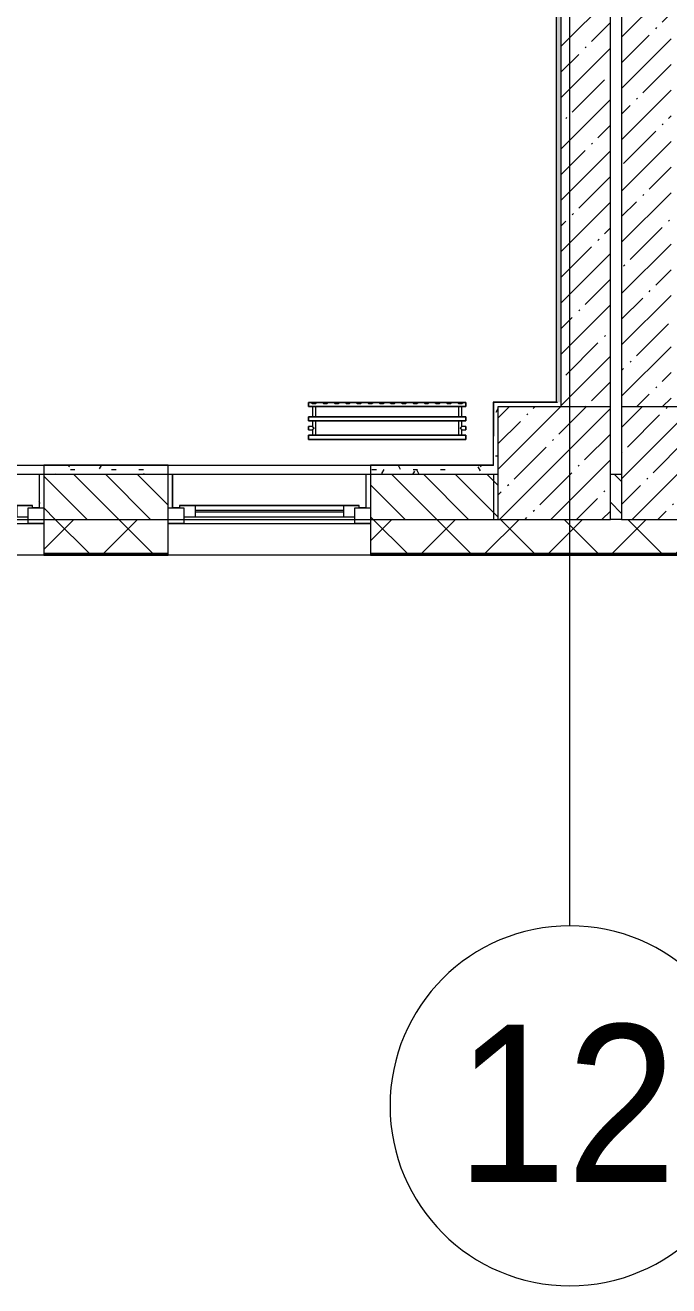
# Model space of a CAD drawing. Header units: millimetres. Extents: x -1113 to 415037, y -3642 to 354837.
# Drawn here: x 325115 to 327977, y -3506 to 2097 of the extents above; entities that cross this region are included whole.
import ezdxf

# ---------------------------------------------------------------- set-up
doc = ezdxf.new("R2010")
doc.units = ezdxf.units.MM
for name, color, linetype, lineweight in [('A-FLOR', 7, 'Continuous', 9), ('A-GLAZ', 7, 'Continuous', 9), ('A-GLAZ-1', 7, 'Continuous', 5), ('A-WALL', 7, 'Continuous', 5), ('I-WALL', 7, 'Continuous', 5), ('S-COLS', 7, 'Continuous', 9), ('S-COLS-1', 7, 'Continuous', 5), ('Оси', 7, 'Continuous', 9), ('Оси-1', 7, 'Continuous', 20)]:
    doc.layers.add(name, color=color, linetype=linetype, lineweight=lineweight)
for name, color, linetype, lineweight, true_color in [('A-WALL-1', 9, 'Continuous', 5, 0x808080), ('A-WALL-FNSH-1', 9, 'Continuous', 5, 0x808080), ('M-EQPM-1', 7, 'Continuous', 9, 0xb2b2b2)]:
    doc.layers.add(name, color=color, linetype=linetype, lineweight=lineweight, true_color=true_color)
doc.styles.add('Arial', font='arial.ttf', dxfattribs={"width": 0.9, "height": 700})
pattern_1 = [(45, (289227.4, 1e-08), (-114.04925, 114.04925), []), (45, (289341.45, 1e-08), (-114.04925, 114.04925), [201.612, -40.322, 6.706, -33.617])]
pattern_2 = [(0, (289227.4, 1e-08), (243.84, 60.96), [20.117, -162.763, 20.117, -162.763, -975.36]), (0, (289227.4, 1e-08), (243.84, 60.96), [-365.76, 20.117, -345.643, 20.117, -162.763, -426.72]), (0, (289227.4, 1e-08), (243.84, 60.96), [-914.4, 20.117, -101.803, 20.117, -284.683]), (120, (289318.84, 30.48), (-174.71291, 180.69163), [20.117, -162.763, 20.117, -162.763, -975.36]), (120, (289318.84, 30.48), (-174.71291, 180.69163), [-365.76, 20.117, -345.643, 20.117, -162.763, -426.72]), (120, (289318.84, 30.48), (-174.71291, 180.69163), [-914.4, 20.117, -101.803, 20.117, -284.683]), (240, (289349.32, 152.4), (-69.12709, -241.65163), [20.117, -162.763, 20.117, -162.763, -975.36]), (240, (289349.32, 152.4), (-69.12709, -241.65163), [-365.76, 20.117, -345.643, 20.117, -162.763, -426.72]), (240, (289349.32, 152.4), (-69.12709, -241.65163), [-914.4, 20.117, -101.803, 20.117, -284.683])]

# ---------------------------------------------------------------- blocks, each defined once
blk = doc.blocks.new('BSC_Колонна _Прямоугольная - 500х500-V518-Объем проектирования 3 этажа')
at = {"layer": 'S-COLS-1'}
h = blk.add_hatch(dxfattribs=at)
h.set_pattern_fill('FP_11', color=256, style=0, pattern_type=2)
h.set_pattern_definition([(45, (-38790, -150), (-114.04925, 114.04925), []), (45, (-38675.95, -150), (-114.04925, 114.04925), [201.613, -40.323, 6.706, -33.617])])
h.paths.add_polyline_path([(202.4, -250), (250, -250), (250, 250), (-250, 250), (-250, -250), (0.3, -250)])
for p, q in [((250, 250), (-250, 250)), ((-250, 250), (-250, -250)), ((250, -250), (250, 250)), ((-250, -250), (250, -250))]:
    blk.add_line(p, q, dxfattribs=at)
blk = doc.blocks.new('120_Окно_СКБ_2Ст - 120_Окно_СКБ_2Ст 2100х2400 _мал створка справа_-22446225-Объем проектирования 3 этажа')
at = {"layer": 'A-GLAZ'}
for p, q in [((-1050, -127), (-1050, -57)), ((-1050, -57), (-980, -57)), ((-980, -57), (-980, -127)), ((150, -87), (-980, -87)), ((-980, -87), (-980, -127)), ((-930, -137), (-930, -87)), ((100, -137), (100, -87)), ((150, -127), (150, -57)), ((150, -57), (220, -57)), ((150, -127), (150, -87)), ((220, -57), (220, -127)), ((980, -87), (220, -87)), ((220, -87), (220, -127)), ((270, -137), (270, -87)), ((930, -137), (930, -87)), ((980, -127), (980, -57)), ((980, -57), (1050, -57)), ((980, -127), (980, -87)), ((1050, -57), (1050, -127)), ((-980, -127), (-1050, -127)), ((-980, -127), (-1000, -127)), ((-1000, -127), (-1000, -137)), ((-1000, -137), (170, -137)), ((170, -137), (-1000, -137)), ((220, -127), (150, -127)), ((170, -127), (150, -127)), ((170, -137), (170, -127)), ((220, -127), (200, -127)), ((200, -127), (200, -137)), ((200, -137), (1000, -137)), ((1000, -137), (200, -137)), ((1050, -127), (980, -127)), ((1000, -127), (980, -127)), ((1000, -137), (1000, -127))]:
    blk.add_line(p, q, dxfattribs=at)
at = {"layer": 'A-GLAZ-1'}
for p, q in [((1050, -57), (-1050, -57)), ((-930, -107), (100, -107)), ((270, -107), (930, -107)), ((-1030, -127), (-1000, -127)), ((100, -117), (-930, -117)), ((170, -127), (200, -127)), ((930, -117), (270, -117)), ((1000, -127), (1030, -127))]:
    blk.add_line(p, q, dxfattribs=at)
blk = doc.blocks.new('120_Окно_СКБ_1Ст - 120_Окно_СКБ_1Ст 900х2500_h_-22445987-Объем проектирования 3 этажа')
at = {"layer": 'A-GLAZ'}
for p, q in [((-450, -127), (-450, -57)), ((-450, -57), (-380, -57)), ((-380, -57), (-380, -127)), ((380, -87), (-380, -87)), ((-380, -87), (-380, -127)), ((-330, -137), (-330, -87)), ((330, -137), (330, -87)), ((380, -127), (380, -57)), ((380, -57), (450, -57)), ((380, -127), (380, -87)), ((450, -57), (450, -127)), ((-380, -127), (-450, -127)), ((-380, -127), (-400, -127)), ((-400, -127), (-400, -137)), ((-400, -137), (400, -137)), ((400, -137), (-400, -137)), ((450, -127), (380, -127)), ((400, -127), (380, -127)), ((400, -137), (400, -127))]:
    blk.add_line(p, q, dxfattribs=at)
at = {"layer": 'A-GLAZ-1'}
for p, q in [((450, -57), (-450, -57)), ((-330, -107), (330, -107)), ((-430, -127), (-400, -127)), ((330, -117), (-330, -117)), ((400, -127), (430, -127))]:
    blk.add_line(p, q, dxfattribs=at)
blk = doc.blocks.new('BSC_Колонна _Прямоугольная - 500х500-V566-Объем проектирования 3 этажа')
at = {"layer": 'S-COLS-1'}
h = blk.add_hatch(dxfattribs=at)
h.set_pattern_fill('FP_112', color=256, style=0, pattern_type=2)
h.set_pattern_definition([(45, (-38240, -150), (-114.04925, 114.04925), []), (45, (-38125.95, -150), (-114.04925, 114.04925), [201.613, -40.323, 6.706, -33.617])])
h.paths.add_polyline_path([(250, -250), (250, 250), (-250, 250), (-250, -250), (239.7, -250)])
for p, q in [((250, 250), (-250, 250)), ((-250, 250), (-250, -250)), ((250, -250), (250, 250)), ((-250, -250), (250, -250))]:
    blk.add_line(p, q, dxfattribs=at)
blk = doc.blocks.new('radiator_prado_classic_z_tip_30_po exemplyaru - Classic Z Тип 30-500-V658-Объем проектирования 3 этажа')
at = {"layer": 'M-EQPM-1'}
for p, q in [((0, 228), (0, 210)), ((700, 228), (0, 228)), ((0, 210), (0, 228)), ((0, 228), (11.4, 228)), ((12.5, 228), (37.5, 228)), ((37.5, 228), (12.5, 228)), ((12.5, 228), (37.5, 228)), ((12.5, 228), (17.5, 223)), ((12.5, 228), (17.5, 223)), ((32.5, 223), (37.5, 228)), ((37.5, 228), (32.5, 223)), ((37.5, 228), (62.5, 228)), ((62.5, 228), (87.5, 228)), ((87.5, 228), (62.5, 228)), ((62.5, 228), (87.5, 228)), ((62.5, 228), (67.5, 223)), ((62.5, 228), (67.5, 223)), ((82.5, 223), (87.5, 228)), ((87.5, 228), (82.5, 223)), ((87.5, 228), (112.5, 228)), ((112.5, 228), (137.5, 228)), ((137.5, 228), (112.5, 228)), ((112.5, 228), (137.5, 228)), ((112.5, 228), (117.5, 223)), ((112.5, 228), (117.5, 223)), ((132.5, 223), (137.5, 228)), ((137.5, 228), (132.5, 223)), ((137.5, 228), (162.5, 228)), ((162.5, 228), (187.5, 228)), ((187.5, 228), (162.5, 228)), ((162.5, 228), (187.5, 228)), ((162.5, 228), (167.5, 223)), ((162.5, 228), (167.5, 223)), ((182.5, 223), (187.5, 228)), ((187.5, 228), (182.5, 223)), ((187.5, 228), (212.5, 228)), ((212.5, 228), (237.5, 228)), ((237.5, 228), (212.5, 228)), ((212.5, 228), (237.5, 228)), ((212.5, 228), (217.5, 223)), ((212.5, 228), (217.5, 223)), ((232.5, 223), (237.5, 228)), ((237.5, 228), (232.5, 223)), ((237.5, 228), (262.5, 228)), ((262.5, 228), (287.5, 228)), ((287.5, 228), (262.5, 228)), ((262.5, 228), (287.5, 228)), ((262.5, 228), (267.5, 223)), ((262.5, 228), (267.5, 223)), ((282.5, 223), (287.5, 228)), ((287.5, 228), (282.5, 223)), ((287.5, 228), (312.5, 228)), ((312.5, 228), (337.5, 228)), ((337.5, 228), (312.5, 228)), ((312.5, 228), (337.5, 228)), ((312.5, 228), (317.5, 223)), ((312.5, 228), (317.5, 223)), ((332.5, 223), (337.5, 228)), ((337.5, 228), (332.5, 223)), ((337.5, 228), (362.5, 228)), ((362.5, 228), (387.5, 228)), ((387.5, 228), (362.5, 228)), ((362.5, 228), (387.5, 228)), ((362.5, 228), (367.5, 223)), ((362.5, 228), (367.5, 223)), ((382.5, 223), (387.5, 228)), ((387.5, 228), (382.5, 223)), ((387.5, 228), (412.5, 228)), ((412.5, 228), (437.5, 228)), ((437.5, 228), (412.5, 228)), ((412.5, 228), (437.5, 228)), ((412.5, 228), (417.5, 223)), ((412.5, 228), (417.5, 223)), ((432.5, 223), (437.5, 228)), ((437.5, 228), (432.5, 223)), ((437.5, 228), (462.5, 228)), ((462.5, 228), (487.5, 228)), ((487.5, 228), (462.5, 228)), ((462.5, 228), (487.5, 228)), ((462.5, 228), (467.5, 223)), ((462.5, 228), (467.5, 223)), ((482.5, 223), (487.5, 228)), ((487.5, 228), (482.5, 223)), ((487.5, 228), (512.5, 228)), ((512.5, 228), (537.5, 228)), ((537.5, 228), (512.5, 228)), ((512.5, 228), (537.5, 228)), ((512.5, 228), (517.5, 223)), ((512.5, 228), (517.5, 223)), ((532.5, 223), (537.5, 228)), ((537.5, 228), (532.5, 223)), ((537.5, 228), (562.5, 228)), ((562.5, 228), (587.5, 228)), ((587.5, 228), (562.5, 228)), ((562.5, 228), (587.5, 228)), ((562.5, 228), (567.5, 223)), ((562.5, 228), (567.5, 223)), ((582.5, 223), (587.5, 228)), ((587.5, 228), (582.5, 223)), ((587.5, 228), (612.5, 228)), ((612.5, 228), (637.5, 228)), ((637.5, 228), (612.5, 228)), ((612.5, 228), (637.5, 228)), ((612.5, 228), (617.5, 223)), ((617.5, 223), (612.5, 228)), ((632.5, 223), (637.5, 228)), ((637.5, 228), (632.5, 223)), ((637.5, 228), (662.5, 228)), ((662.5, 228), (687.5, 228)), ((687.5, 228), (662.5, 228)), ((662.5, 228), (687.5, 228)), ((662.5, 228), (667.5, 223)), ((662.5, 228), (667.5, 223)), ((682.5, 223), (687.5, 228)), ((687.5, 228), (682.5, 223)), ((687.5, 228), (700, 228)), ((700, 210), (700, 228)), ((700, 228), (700, 210)), ((0, 210), (700, 210)), ((17.8, 210), (0, 210)), ((32.5, 223), (17.5, 223)), ((17.5, 223), (32.5, 223)), ((17.5, 210), (17.5, 164)), ((17.5, 210), (17.5, 164)), ((17.8, 210), (17.5, 210)), ((17.5, 210), (17.8, 210)), ((17.8, 210), (17.5, 210)), ((17.5, 210), (23.1, 210)), ((32.2, 210), (17.8, 210)), ((17.8, 210), (32.2, 210)), ((32.2, 210), (17.8, 210)), ((23.1, 210), (32.5, 210)), ((32.5, 210), (32.2, 210)), ((32.2, 210), (32.5, 210)), ((32.5, 210), (32.2, 210)), ((667.8, 210), (32.2, 210)), ((32.5, 164), (32.5, 210)), ((32.5, 164), (32.5, 210)), ((82.5, 223), (67.5, 223)), ((67.5, 223), (82.5, 223)), ((132.5, 223), (117.5, 223)), ((117.5, 223), (132.5, 223)), ((182.5, 223), (167.5, 223)), ((167.5, 223), (182.5, 223)), ((232.5, 223), (217.5, 223)), ((217.5, 223), (232.5, 223)), ((282.5, 223), (267.5, 223)), ((267.5, 223), (282.5, 223)), ((332.5, 223), (317.5, 223)), ((317.5, 223), (332.5, 223)), ((382.5, 223), (367.5, 223)), ((367.5, 223), (382.5, 223)), ((432.5, 223), (417.5, 223)), ((417.5, 223), (432.5, 223)), ((482.5, 223), (467.5, 223)), ((467.5, 223), (482.5, 223)), ((532.5, 223), (517.5, 223)), ((517.5, 223), (532.5, 223)), ((582.5, 223), (567.5, 223)), ((567.5, 223), (582.5, 223)), ((632.5, 223), (617.5, 223)), ((617.5, 223), (632.5, 223)), ((682.5, 223), (667.5, 223)), ((667.5, 223), (682.5, 223)), ((667.5, 210), (667.5, 164)), ((667.5, 210), (667.5, 164)), ((667.8, 210), (667.5, 210)), ((667.5, 210), (667.8, 210)), ((667.8, 210), (667.5, 210)), ((667.5, 210), (667.8, 210)), ((682.2, 210), (667.8, 210)), ((667.8, 210), (668.5, 210)), ((682.2, 210), (667.8, 210)), ((667.8, 210), (682.2, 210)), ((668.5, 210), (669.7, 210)), ((669.7, 210), (671.2, 210)), ((671.2, 210), (673.1, 210)), ((673.1, 210), (675, 210)), ((675, 210), (676.9, 210)), ((676.9, 210), (678.7, 210)), ((678.7, 210), (680.3, 210)), ((680.3, 210), (681.5, 210)), ((681.5, 210), (682.2, 210)), ((682.5, 210), (682.2, 210)), ((682.2, 210), (682.5, 210)), ((682.5, 210), (682.2, 210)), ((682.2, 210), (682.5, 210)), ((700, 210), (682.2, 210)), ((682.5, 164), (682.5, 210)), ((682.5, 164), (682.5, 210)), ((700, 164), (0, 164)), ((0, 164), (0, 146)), ((0, 146), (0, 164)), ((0, 164), (17.8, 164)), ((0, 146), (700, 146)), ((18.5, 146), (0, 146)), ((17.5, 121.5), (0, 121.5)), ((17.5, 121.5), (0, 121.5)), ((0, 121.5), (0, 120.5)), ((0, 106.5), (0, 121.5)), ((0, 120.5), (0, 119.3)), ((0, 120.5), (0, 119.3)), ((0, 115.9), (0, 120.5)), ((0, 120.5), (0, 120.5)), ((0, 119.3), (0, 115.9)), ((0, 119.3), (0, 117.8)), ((0, 117.8), (0, 114)), ((0, 115.9), (0, 107.5)), ((0, 114), (0, 115.9)), ((0, 114), (0, 110.3)), ((0, 107.5), (0, 114)), ((17.8, 164), (17.5, 164)), ((17.5, 164), (17.8, 164)), ((17.8, 164), (17.5, 164)), ((17.5, 164), (21.3, 164)), ((17.5, 146), (17.5, 121.5)), ((17.5, 146), (17.5, 121.5)), ((17.5, 146), (18.5, 146)), ((18.5, 146), (17.5, 146)), ((17.5, 146), (18.5, 146)), ((17.8, 146), (17.5, 146)), ((32.2, 164), (17.8, 164)), ((17.8, 164), (32.2, 164)), ((32.2, 164), (17.8, 164)), ((18.5, 146), (17.8, 146)), ((18.5, 146), (32.2, 146)), ((32.2, 146), (18.5, 146)), ((18.5, 146), (32.2, 146)), ((32.5, 146), (18.5, 146)), ((21.3, 164), (32.5, 164)), ((32.5, 164), (32.2, 164)), ((32.2, 164), (32.5, 164)), ((32.5, 164), (32.2, 164)), ((32.2, 164), (667.8, 164)), ((32.2, 146), (32.5, 146)), ((32.5, 146), (32.2, 146)), ((32.2, 146), (32.5, 146)), ((667.8, 146), (32.2, 146)), ((32.5, 82), (32.5, 146)), ((32.5, 82), (32.5, 146)), ((667.8, 164), (667.5, 164)), ((667.5, 164), (671.2, 164)), ((667.8, 164), (667.5, 164)), ((667.5, 164), (667.8, 164)), ((667.5, 146), (667.5, 82)), ((667.5, 146), (667.5, 82)), ((667.5, 146), (667.8, 146)), ((668.5, 146), (667.5, 146)), ((667.5, 146), (667.8, 146)), ((667.8, 146), (667.5, 146)), ((682.2, 164), (667.8, 164)), ((681.5, 164), (667.8, 164)), ((667.8, 164), (682.2, 164)), ((667.8, 146), (681.5, 146)), ((667.8, 146), (675, 146)), ((681.5, 146), (667.8, 146)), ((682.5, 146), (668.5, 146)), ((671.2, 164), (682.5, 164)), ((675, 146), (681.5, 146)), ((682.2, 164), (681.5, 164)), ((681.5, 146), (682.5, 146)), ((681.5, 146), (682.5, 146)), ((682.5, 146), (681.5, 146)), ((700, 146), (681.5, 146)), ((682.5, 164), (682.2, 164)), ((682.5, 164), (682.2, 164)), ((682.2, 164), (682.5, 164)), ((682.2, 164), (700, 164)), ((682.5, 121.5), (682.5, 146)), ((682.5, 121.5), (682.5, 146)), ((700, 121.5), (682.5, 121.5)), ((700, 121.5), (682.5, 121.5)), ((700, 146), (700, 164)), ((700, 164), (700, 146)), ((700, 121.5), (700, 106.5)), ((700, 120.5), (700, 121.5)), ((700, 121.5), (700, 120.5)), ((700, 120.5), (700, 121.5)), ((700, 117.8), (700, 120.5)), ((700, 120.5), (700, 117.8)), ((700, 107.5), (700, 120.5)), ((700, 108.7), (700, 117.8)), ((700, 117.8), (700, 114)), ((700, 114), (700, 107.5)), ((0, 110.3), (0, 108.7)), ((0, 108.7), (0, 107.5)), ((0, 107.5), (0, 106.5)), ((0, 107.5), (0, 107.5)), ((0, 106.5), (17.5, 106.5)), ((0, 106.5), (17.5, 106.5)), ((700, 82), (0, 82)), ((0, 82), (0, 64)), ((0, 64), (0, 82)), ((0, 82), (18.5, 82)), ((700, 64), (0, 64)), ((0, 64), (700, 64)), ((17.5, 106.5), (17.5, 82)), ((17.5, 106.5), (17.5, 82)), ((18.5, 82), (17.5, 82)), ((17.5, 82), (18.5, 82)), ((18.5, 82), (17.5, 82)), ((17.5, 82), (18.5, 82)), ((32.2, 82), (18.5, 82)), ((18.5, 82), (32.2, 82)), ((32.2, 82), (18.5, 82)), ((18.5, 82), (32.5, 82)), ((32.5, 82), (32.2, 82)), ((32.2, 82), (32.5, 82)), ((32.5, 82), (32.2, 82)), ((32.2, 82), (667.8, 82)), ((667.8, 82), (667.5, 82)), ((667.5, 82), (668.5, 82)), ((667.8, 82), (667.5, 82)), ((667.5, 82), (667.8, 82)), ((681.5, 82), (667.8, 82)), ((671.2, 82), (667.8, 82)), ((667.8, 82), (681.5, 82)), ((668.5, 82), (682.2, 82)), ((681.5, 82), (671.2, 82)), ((682.2, 82), (681.5, 82)), ((682.5, 82), (681.5, 82)), ((681.5, 82), (682.5, 82)), ((681.5, 82), (700, 82)), ((682.5, 82), (682.2, 82)), ((682.2, 82), (682.5, 82)), ((682.5, 82), (682.5, 106.5)), ((682.5, 106.5), (700, 106.5)), ((682.5, 82), (682.5, 106.5)), ((682.5, 106.5), (700, 106.5)), ((700, 107.5), (700, 108.7)), ((700, 106.5), (700, 107.5)), ((700, 107.5), (700, 106.5)), ((700, 106.5), (700, 107.5)), ((700, 64), (700, 82)), ((700, 82), (700, 64))]:
    blk.add_line(p, q, dxfattribs=at)
for points, knots in [([(18.5, 120.5), (18.4, 120.6), (18.3, 120.7), (18.1, 120.9), (17.9, 121.1), (17.8, 121.2), (17.7, 121.3), (17.5, 121.5), (17.5, 121.5), (17.5, 121.5)], [0.7142857, 0.7142857, 0.7142857, 0.7142857, 0.75, 0.7857143, 0.8214286, 0.8571429, 0.8928571, 0.9285714, 1, 1, 1, 1]), ([(17.5, 121.5), (17.5, 121.5), (17.5, 121.5), (17.7, 121.3), (17.8, 121.2), (17.9, 121.1), (18.1, 120.9), (18.3, 120.7), (18.4, 120.6), (18.5, 120.5)], [0, 0, 0, 0, 0.0714286, 0.1071429, 0.1428571, 0.1785714, 0.2142857, 0.25, 0.2857143, 0.2857143, 0.2857143, 0.2857143]), ([(17.5, 121.5), (17.5, 121.5), (17.5, 121.5), (17.7, 121.3), (17.8, 121.2), (17.9, 121.1), (18.1, 120.9), (18.3, 120.7), (18.4, 120.6), (18.5, 120.5)], [0, 0, 0, 0, 0.0714286, 0.1071429, 0.1428571, 0.1785714, 0.2142857, 0.25, 0.2857143, 0.2857143, 0.2857143, 0.2857143]), ([(25, 114), (24.5, 114.5), (23.6, 115.4), (22.4, 116.6), (21.6, 117.4), (21.1, 117.9), (20.8, 118.2), (20.5, 118.5), (20.2, 118.8), (19.8, 119.1), (19.6, 119.4), (19.3, 119.7), (19, 120), (18.7, 120.3), (18.5, 120.5), (18.3, 120.7), (18.1, 120.9), (17.9, 121.1), (17.8, 121.2), (17.7, 121.3), (17.5, 121.5), (17.5, 121.5), (17.5, 121.5)], [0, 0, 0, 0, 0.142857, 0.285714, 0.357143, 0.392857, 0.428571, 0.464286, 0.5, 0.535714, 0.571429, 0.607143, 0.642857, 0.678571, 0.714286, 0.75, 0.785714, 0.821429, 0.857143, 0.892857, 0.928571, 1, 1, 1, 1]), ([(17.5, 106.5), (17.5, 106.5), (17.5, 106.5), (17.7, 106.7), (17.8, 106.8), (17.9, 106.9), (18.1, 107.1), (18.3, 107.3), (18.5, 107.5), (18.7, 107.7), (19, 108), (19.3, 108.3), (19.6, 108.6), (19.8, 108.9), (20.3, 109.3), (20.7, 109.7), (21.1, 110.1), (21.6, 110.6), (22.4, 111.4), (23.6, 112.6), (24.5, 113.5), (25, 114)], [0, 0, 0, 0, 0.071429, 0.107143, 0.142857, 0.178571, 0.214286, 0.25, 0.285714, 0.321429, 0.357143, 0.392857, 0.428571, 0.464286, 0.5, 0.571429, 0.607143, 0.642857, 0.714286, 0.857143, 1, 1, 1, 1]), ([(22.1, 116.9), (21.9, 117.1), (21.6, 117.4), (21.1, 117.9), (20.8, 118.2), (20.5, 118.5), (20.2, 118.8), (19.9, 119.2), (19.7, 119.3), (19.6, 119.4)], [0.2857143, 0.2857143, 0.2857143, 0.2857143, 0.3571429, 0.3928571, 0.4285714, 0.4642857, 0.5, 0.5357143, 0.5714286, 0.5714286, 0.5714286, 0.5714286]), ([(19.6, 119.4), (19.7, 119.3), (19.9, 119.2), (20.3, 118.7), (20.7, 118.3), (21.1, 117.9), (21.6, 117.4), (21.9, 117.1), (22.1, 116.9)], [0.4285714, 0.4285714, 0.4285714, 0.4285714, 0.4642857, 0.5, 0.5714286, 0.6071429, 0.6428571, 0.7142857, 0.7142857, 0.7142857, 0.7142857]), ([(19.6, 119.4), (19.7, 119.3), (19.8, 119.1), (20.3, 118.7), (20.7, 118.3), (21.1, 117.9), (21.6, 117.4), (21.9, 117.1), (22.1, 116.9)], [0.4285714, 0.4285714, 0.4285714, 0.4285714, 0.4642857, 0.5, 0.5714286, 0.6071429, 0.6428571, 0.7142857, 0.7142857, 0.7142857, 0.7142857]), ([(675, 114), (675.5, 114.5), (676.4, 115.4), (677.6, 116.6), (678.4, 117.4), (678.9, 117.9), (679.2, 118.2), (679.5, 118.5), (679.8, 118.8), (680.1, 119.2), (680.4, 119.4), (680.7, 119.7), (681, 120), (681.3, 120.3), (681.5, 120.5), (681.7, 120.7), (681.9, 120.9), (682.1, 121.1), (682.2, 121.2), (682.3, 121.3), (682.5, 121.5), (682.5, 121.5), (682.5, 121.5)], [0, 0, 0, 0, 0.142857, 0.285714, 0.357143, 0.392857, 0.428571, 0.464286, 0.5, 0.535714, 0.571429, 0.607143, 0.642857, 0.678571, 0.714286, 0.75, 0.785714, 0.821429, 0.857143, 0.892857, 0.928571, 1, 1, 1, 1]), ([(682.5, 106.5), (682.5, 106.5), (682.5, 106.5), (682.3, 106.7), (682.2, 106.8), (682.1, 106.9), (681.9, 107.1), (681.7, 107.3), (681.5, 107.5), (681.3, 107.7), (681, 108), (680.7, 108.3), (680.4, 108.6), (680.1, 108.8), (679.7, 109.3), (679.3, 109.7), (678.9, 110.1), (678.4, 110.6), (677.6, 111.4), (676.4, 112.6), (675.5, 113.5), (675, 114)], [0, 0, 0, 0, 0.071429, 0.107143, 0.142857, 0.178571, 0.214286, 0.25, 0.285714, 0.321429, 0.357143, 0.392857, 0.428571, 0.464286, 0.5, 0.571429, 0.607143, 0.642857, 0.714286, 0.857143, 1, 1, 1, 1]), ([(680.4, 119.4), (680.3, 119.3), (680.1, 119.2), (679.7, 118.7), (679.3, 118.3), (678.9, 117.9), (678.4, 117.4), (678.1, 117.1), (677.9, 116.9)], [0.4285714, 0.4285714, 0.4285714, 0.4285714, 0.4642857, 0.5, 0.5714286, 0.6071429, 0.6428571, 0.7142857, 0.7142857, 0.7142857, 0.7142857]), ([(680.4, 119.4), (680.3, 119.3), (680.1, 119.2), (679.7, 118.7), (679.3, 118.3), (678.9, 117.9), (678.4, 117.4), (678.1, 117.1), (677.9, 116.9)], [0.4285714, 0.4285714, 0.4285714, 0.4285714, 0.4642857, 0.5, 0.5714286, 0.6071429, 0.6428571, 0.7142857, 0.7142857, 0.7142857, 0.7142857]), ([(677.9, 116.9), (678.1, 117.1), (678.4, 117.4), (678.9, 117.9), (679.2, 118.2), (679.5, 118.5), (679.8, 118.8), (680.1, 119.2), (680.3, 119.3), (680.4, 119.4)], [0.2857143, 0.2857143, 0.2857143, 0.2857143, 0.3571429, 0.3928571, 0.4285714, 0.4642857, 0.5, 0.5357143, 0.5714286, 0.5714286, 0.5714286, 0.5714286]), ([(682.5, 121.5), (682.5, 121.5), (682.5, 121.5), (682.3, 121.3), (682.2, 121.2), (682.1, 121.1), (681.9, 120.9), (681.7, 120.7), (681.6, 120.6), (681.5, 120.5)], [0, 0, 0, 0, 0.0714286, 0.1071429, 0.1428571, 0.1785714, 0.2142857, 0.25, 0.2857143, 0.2857143, 0.2857143, 0.2857143]), ([(682.5, 121.5), (682.5, 121.5), (682.5, 121.5), (682.3, 121.3), (682.2, 121.2), (682.1, 121.1), (681.9, 120.9), (681.7, 120.7), (681.6, 120.6), (681.5, 120.5)], [0, 0, 0, 0, 0.0714286, 0.1071429, 0.1428571, 0.1785714, 0.2142857, 0.25, 0.2857143, 0.2857143, 0.2857143, 0.2857143]), ([(681.5, 120.5), (681.6, 120.6), (681.7, 120.7), (681.9, 120.9), (682.1, 121.1), (682.2, 121.2), (682.3, 121.3), (682.5, 121.5), (682.5, 121.5), (682.5, 121.5)], [0.7142857, 0.7142857, 0.7142857, 0.7142857, 0.75, 0.7857143, 0.8214286, 0.8571429, 0.8928571, 0.9285714, 1, 1, 1, 1]), ([(17.5, 106.5), (17.5, 106.5), (17.5, 106.5), (17.7, 106.7), (17.8, 106.8), (17.9, 106.9), (18.1, 107.1), (18.3, 107.3), (18.4, 107.4), (18.5, 107.5)], [0, 0, 0, 0, 0.0714286, 0.1071429, 0.1428571, 0.1785714, 0.2142857, 0.25, 0.2857143, 0.2857143, 0.2857143, 0.2857143]), ([(18.5, 107.5), (18.4, 107.4), (18.3, 107.3), (18.1, 107.1), (17.9, 106.9), (17.8, 106.8), (17.7, 106.7), (17.5, 106.5), (17.5, 106.5), (17.5, 106.5)], [0.7142857, 0.7142857, 0.7142857, 0.7142857, 0.75, 0.7857143, 0.8214286, 0.8571429, 0.8928571, 0.9285714, 1, 1, 1, 1]), ([(18.5, 107.5), (18.4, 107.4), (18.3, 107.3), (18.1, 107.1), (17.9, 106.9), (17.8, 106.8), (17.7, 106.7), (17.5, 106.5), (17.5, 106.5), (17.5, 106.5)], [0.7142857, 0.7142857, 0.7142857, 0.7142857, 0.75, 0.7857143, 0.8214286, 0.8571429, 0.8928571, 0.9285714, 1, 1, 1, 1]), ([(19.6, 108.6), (19.7, 108.7), (19.9, 108.8), (20.3, 109.3), (20.7, 109.7), (21.1, 110.1), (21.6, 110.6), (21.9, 110.9), (22.1, 111.1)], [0.4285714, 0.4285714, 0.4285714, 0.4285714, 0.4642857, 0.5, 0.5714286, 0.6071429, 0.6428571, 0.7142857, 0.7142857, 0.7142857, 0.7142857]), ([(22.1, 111.1), (21.9, 110.9), (21.6, 110.6), (21.1, 110.1), (20.8, 109.8), (20.5, 109.5), (20.2, 109.2), (19.9, 108.8), (19.7, 108.7), (19.6, 108.6)], [0.2857143, 0.2857143, 0.2857143, 0.2857143, 0.3571429, 0.3928571, 0.4285714, 0.4642857, 0.5, 0.5357143, 0.5714286, 0.5714286, 0.5714286, 0.5714286]), ([(22.1, 111.1), (21.9, 110.9), (21.6, 110.6), (21.1, 110.1), (20.8, 109.8), (20.5, 109.5), (20.2, 109.2), (19.8, 108.9), (19.7, 108.7), (19.6, 108.6)], [0.2857143, 0.2857143, 0.2857143, 0.2857143, 0.3571429, 0.3928571, 0.4285714, 0.4642857, 0.5, 0.5357143, 0.5714286, 0.5714286, 0.5714286, 0.5714286]), ([(677.9, 111.1), (678.1, 110.9), (678.4, 110.6), (678.9, 110.1), (679.2, 109.8), (679.5, 109.5), (679.8, 109.2), (680.1, 108.8), (680.3, 108.7), (680.4, 108.6)], [0.2857143, 0.2857143, 0.2857143, 0.2857143, 0.3571429, 0.3928571, 0.4285714, 0.4642857, 0.5, 0.5357143, 0.5714286, 0.5714286, 0.5714286, 0.5714286]), ([(677.9, 111.1), (678.1, 110.9), (678.4, 110.6), (678.9, 110.1), (679.2, 109.8), (679.5, 109.5), (679.8, 109.2), (680.1, 108.8), (680.3, 108.7), (680.4, 108.6)], [0.2857143, 0.2857143, 0.2857143, 0.2857143, 0.3571429, 0.3928571, 0.4285714, 0.4642857, 0.5, 0.5357143, 0.5714286, 0.5714286, 0.5714286, 0.5714286]), ([(680.4, 108.6), (680.3, 108.7), (680.1, 108.8), (679.7, 109.3), (679.3, 109.7), (678.9, 110.1), (678.4, 110.6), (678.1, 110.9), (677.9, 111.1)], [0.4285714, 0.4285714, 0.4285714, 0.4285714, 0.4642857, 0.5, 0.5714286, 0.6071429, 0.6428571, 0.7142857, 0.7142857, 0.7142857, 0.7142857]), ([(681.5, 107.5), (681.6, 107.4), (681.7, 107.3), (681.9, 107.1), (682.1, 106.9), (682.2, 106.8), (682.3, 106.7), (682.5, 106.5), (682.5, 106.5), (682.5, 106.5)], [0.7142857, 0.7142857, 0.7142857, 0.7142857, 0.75, 0.7857143, 0.8214286, 0.8571429, 0.8928571, 0.9285714, 1, 1, 1, 1]), ([(681.5, 107.5), (681.6, 107.4), (681.7, 107.3), (681.9, 107.1), (682.1, 106.9), (682.2, 106.8), (682.3, 106.7), (682.5, 106.5), (682.5, 106.5), (682.5, 106.5)], [0.7142857, 0.7142857, 0.7142857, 0.7142857, 0.75, 0.7857143, 0.8214286, 0.8571429, 0.8928571, 0.9285714, 1, 1, 1, 1]), ([(682.5, 106.5), (682.5, 106.5), (682.5, 106.5), (682.3, 106.7), (682.2, 106.8), (682.1, 106.9), (681.9, 107.1), (681.7, 107.3), (681.6, 107.4), (681.5, 107.5)], [0, 0, 0, 0, 0.0714286, 0.1071429, 0.1428571, 0.1785714, 0.2142857, 0.25, 0.2857143, 0.2857143, 0.2857143, 0.2857143])]:
    blk.add_open_spline(points, degree=3, knots=knots, dxfattribs=at)
for points in [[(19.6, 119.4), (19.5, 119.5), (19.3, 119.7), (19, 120), (18.7, 120.3), (18.6, 120.4), (18.5, 120.5)], [(18.5, 120.5), (18.6, 120.4), (18.7, 120.3), (19, 120), (19.3, 119.7), (19.5, 119.5), (19.6, 119.4)], [(18.5, 120.5), (18.6, 120.4), (18.7, 120.3), (19, 120), (19.3, 119.7), (19.5, 119.5), (19.6, 119.4)], [(25, 114), (24.5, 114.5), (23.6, 115.4), (22.6, 116.4), (22.1, 116.9)], [(22.1, 116.9), (22.6, 116.4), (23.6, 115.4), (24.5, 114.5), (25, 114)], [(22.1, 116.9), (22.6, 116.4), (23.6, 115.4), (24.5, 114.5), (25, 114)], [(22.1, 111.1), (22.6, 111.6), (23.6, 112.6), (24.5, 113.5), (25, 114)], [(25, 114), (24.5, 113.5), (23.6, 112.6), (22.6, 111.6), (22.1, 111.1)], [(23.6, 112.6), (23.1, 112.1), (22.6, 111.6), (22.1, 111.1)], [(25, 114), (24.5, 113.5), (24, 113), (23.6, 112.6)], [(677.9, 116.9), (677.4, 116.4), (676.4, 115.4), (675.5, 114.5), (675, 114)], [(677.9, 116.9), (677.4, 116.4), (676.4, 115.4), (675.5, 114.5), (675, 114)], [(675, 114), (675.5, 114.5), (676.4, 115.4), (677.4, 116.4), (677.9, 116.9)], [(675, 114), (675.5, 113.5), (676.4, 112.6), (677.4, 111.6), (677.9, 111.1)], [(675, 114), (675.5, 113.5), (676.4, 112.6), (677.4, 111.6), (677.9, 111.1)], [(677.9, 111.1), (677.4, 111.6), (676.4, 112.6), (675.5, 113.5), (675, 114)], [(681.5, 120.5), (681.4, 120.4), (681.3, 120.3), (681, 120), (680.7, 119.7), (680.5, 119.5), (680.4, 119.4)], [(681.5, 120.5), (681.4, 120.4), (681.3, 120.3), (681, 120), (680.7, 119.7), (680.5, 119.5), (680.4, 119.4)], [(680.4, 119.4), (680.5, 119.5), (680.7, 119.7), (681, 120), (681.3, 120.3), (681.4, 120.4), (681.5, 120.5)], [(18.5, 107.5), (18.6, 107.6), (18.7, 107.7), (19, 108), (19.3, 108.3), (19.5, 108.5), (19.6, 108.6)], [(19.6, 108.6), (19.5, 108.5), (19.3, 108.3), (19, 108), (18.7, 107.7), (18.6, 107.6), (18.5, 107.5)], [(19.6, 108.6), (19.5, 108.5), (19.3, 108.3), (19, 108), (18.7, 107.7), (18.6, 107.6), (18.5, 107.5)], [(680.4, 108.6), (680.5, 108.5), (680.7, 108.3), (681, 108), (681.3, 107.7), (681.4, 107.6), (681.5, 107.5)], [(680.4, 108.6), (680.5, 108.5), (680.7, 108.3), (681, 108), (681.3, 107.7), (681.4, 107.6), (681.5, 107.5)], [(681.5, 107.5), (681.4, 107.6), (681.3, 107.7), (681, 108), (680.7, 108.3), (680.5, 108.5), (680.4, 108.6)]]:
    blk.add_open_spline(points, degree=3, dxfattribs=at)
blk = doc.blocks.new('Ось сетки - D8-29747960-Объем проектирования 3 этажа')
at = {"layer": 'Оси-1'}
for start, end in [(360, 180), (180, 360)]:
    blk.add_arc((0, 0), 4, start, end, dxfattribs=at)

msp = doc.modelspace()

# ---------------------------------------------------------------- hatches: boundary and pattern name
at = {"layer": 'A-WALL'}
h = msp.add_hatch(dxfattribs=at)
h.set_pattern_fill('FP_2', color=256, style=0, pattern_type=2)
h.set_pattern_definition([(135, (289227.4, 1e-08), (-70.71068, -70.71068), [])])
h.paths.add_polyline_path([(354546.2, -100), (354637.4, -100), (354637.4, 100), (354387.4, 100), (354387.4, -100), (354528.3, -100)])
h.paths.add_polyline_path([(341887.4, -100), (341886.8, 100), (341637.4, 100), (341637.4, -100), (341886.8, -100)])
h.paths.add_polyline_path([(340237.4, -100), (340237.4, 100), (339487.4, 100), (339487.4, -100), (339983.2, -100)])
h.paths.add_polyline_path([(343987.4, -100), (344737.4, -100), (344737.4, 100), (343987.4, 100)])
h.paths.add_polyline_path([(352937.4, -100), (353487.4, -100), (353487.4, 100), (352937.4, 100)])
h.paths.add_polyline_path([(350837.4, -100), (350837.4, 100), (350637.4, 100), (350637.4, -100)])
h.paths.add_polyline_path([(330987.4, -100), (330987.4, 100), (330367.4, 100), (330367.4, -100)])
h.paths.add_polyline_path([(332137.4, -100), (332137.4, 100), (331887.4, 100), (331887.4, -100)])
h.paths.add_polyline_path([(347037.4, -100), (347037.4, 100), (346137.4, 100), (346137.4, -100), (346509.9, -100)])
h.paths.add_polyline_path([(332637.4, -100), (333537.4, -100), (333537.4, 100), (332637.4, 100), (332637.4, 94.8)])
h.paths.add_polyline_path([(337137.4, -100), (337387.4, -100), (337387.4, 100), (337137.4, 100)])
h.paths.add_polyline_path([(327767.4, -100), (327767.4, 100), (327717.4, 100), (327717.4, -100)])
h.paths.add_polyline_path([(327217.4, -100), (327217.4, 100), (326650.4, 100), (326650.4, -100), (326929.9, -100)])
h.paths.add_polyline_path([(325197.4, -100), (325750.4, -100), (325750.4, 100), (325197.4, 100), (325197.4, -48)])
h.paths.add_polyline_path([(315637.1, -100), (315637.1, 100), (315387.4, 100), (315387.4, -100)])
h.paths.add_polyline_path([(308587.4, -100), (309937.4, -100), (309937.4, 100), (308587.4, 100), (308587.4, -13.9)])
h.paths.add_polyline_path([(311737.4, -100), (311937.4, -100), (311937.4, 100), (311737.4, 100), (311737.4, -91.9)])
h.paths.add_polyline_path([(319037.1, -100), (319210.2, -100), (319210.2, 100), (319037.1, 100), (319037.1, -70.1)])
h.paths.add_polyline_path([(320110.2, -100), (321337.4, -100), (321337.4, 100), (320110.2, 100), (320110.2, -45.7)])
h.paths.add_polyline_path([(323097.4, -100), (323097.4, 100), (322837.4, 100), (322837.4, -100), (322857.4, -100)])
h.paths.add_polyline_path([(314787.4, -100), (314787.4, 100), (314037.4, 100), (314037.4, -100)])
h.paths.add_polyline_path([(311137.4, -100), (311137.4, 100), (310837.4, 100), (310837.4, -100)])
h.paths.add_polyline_path([(304087.4, -100), (304837.4, -100), (304837.4, 100), (304087.4, 100)])
h.paths.add_polyline_path([(305887.4, -100), (305887.4, 100), (305737.4, 100), (305737.4, -100)])
h.paths.add_polyline_path([(299587.1, -100), (300337.4, -100), (300337.4, 100), (299587.1, 100)])
h.paths.add_polyline_path([(301367.4, -100), (301387.4, -100), (301387.4, 100), (301237.4, 100), (301237.4, -100)])
h.paths.add_polyline_path([(296472.2, -100), (296887.4, -100), (296887.4, 100), (296057.4, 100), (296057.4, -100)])
h = msp.add_hatch(dxfattribs=at)
h.set_pattern_fill('FP_24', color=256, style=0, pattern_type=2)
h.set_pattern_definition([(45, (289227.4, 1e-08), (-141.42136, 141.42136), []), (135, (289227.4, 1e-08), (-141.42136, -141.42136), [])])
h.paths.add_polyline_path([(343987.4, -250), (344737.4, -250), (344737.4, -100), (343987.4, -100), (343987.4, -118)])
h.paths.add_polyline_path([(345854.5, -250), (345854.5, -100), (345637.4, -100), (345637.4, -250)])
h.paths.add_polyline_path([(336719.9, -250), (337387.4, -250), (337387.4, -100), (336637.4, -100), (336637.4, -250)])
h.paths.add_polyline_path([(339487.4, -250), (340237.4, -250), (340237.4, -100), (339487.4, -100), (339487.4, -118)])
h.paths.add_polyline_path([(341137.4, -250), (341887.4, -250), (341886.8, -100), (341137.4, -100)])
h.paths.add_polyline_path([(332637.4, -250), (333537.4, -250), (333537.4, -100), (331887.4, -100), (331887.4, -250), (332368.8, -250)])
h.paths.add_polyline_path([(327497.4, -250), (328267.4, -250), (328267.4, -100), (326650.4, -100), (326650.4, -250), (327217.4, -250)])
h.paths.add_polyline_path([(330367.4, -250), (330987.4, -250), (330987.4, -100), (330367.4, -100), (330367.4, -118)])
h.paths.add_polyline_path([(322837.4, -250), (323097.4, -250), (323097.4, -100), (322237.4, -100), (322237.4, -250), (322578.8, -250)])
h.paths.add_polyline_path([(325298.2, -250), (325750.4, -250), (325750.4, -100), (325197.4, -100), (325197.4, -250)])
h.paths.add_polyline_path([(320110.2, -250), (321337.4, -250), (321337.4, -100), (320110.2, -100)])
h.paths.add_polyline_path([(319210.2, -250), (319210.2, -100), (318437.1, -100), (318437.1, -250), (319037.1, -250)])
h.paths.add_polyline_path([(311701, -250), (311937.4, -250), (311937.4, -100), (310837.4, -100), (310837.4, -250), (311137.4, -250)])
h.paths.add_polyline_path([(314037.4, -250), (315637.1, -250), (315637.1, -100), (314037.4, -100), (314037.4, -148.7)])
h.paths.add_polyline_path([(305737.4, -250), (306487.4, -250), (306487.4, -100), (305737.4, -100)])
h.paths.add_polyline_path([(309937.4, -250), (309937.4, -100), (308587.4, -100), (308587.4, -250)])
h.paths.add_polyline_path([(299735.5, -250), (300337.4, -250), (300337.4, -100), (299587.1, -100), (299587.1, -250)])
h.paths.add_polyline_path([(301387.4, -250), (301987.4, -250), (301987.4, -100), (301237.4, -100), (301237.4, -250)])
h.paths.add_polyline_path([(304837.4, -250), (304837.4, -100), (304087.4, -100), (304087.4, -250)])
h.paths.add_polyline_path([(296472.2, -250), (297487.1, -250), (297487.1, -100), (296057.4, -100), (296057.4, -250)])
h.paths.add_polyline_path([(289323.8, -250), (292957.4, -250), (292957.4, -100), (288967.4, -100), (288967.4, -250), (289117.4, -250)])
at = {"layer": 'I-WALL'}
h = msp.add_hatch(dxfattribs=at)
h.set_pattern_fill('FP_1', color=256, style=0, pattern_type=2)
h.set_pattern_definition(pattern_1)
h.paths.add_polyline_path([(327707.1, 400), (327717.4, 400), (327717.4, 7400), (327497.4, 7400), (327497.5, 400), (327511.2, 400)])
h = msp.add_hatch(dxfattribs=at)
h.set_pattern_fill('FP_1', color=256, style=0, pattern_type=2)
h.set_pattern_definition(pattern_1)
h.paths.add_polyline_path([(327809.3, 400), (327987.4, 400), (327987.3, 7400), (327767.4, 7400), (327767.4, 400), (327776.5, 400)])
h = msp.add_hatch(dxfattribs=at)
h.set_pattern_fill('FP_191', color=256, style=0, pattern_type=2)
h.set_pattern_definition(pattern_2)
h.paths.add_polyline_path([(327497.4, 420), (327497.4, 7070), (327477.4, 7070), (327477.4, 421), (327482.4, 420.8)])
h = msp.add_hatch(dxfattribs=at)
h.set_pattern_fill('FP_191', color=256, style=0, pattern_type=2)
h.set_pattern_definition(pattern_2)
h.paths.add_polyline_path([(327200.8, 100), (327217.4, 100), (327217.4, 420), (327197.4, 420), (327199.1, 120), (327200.7, 101.2)])
h.paths.add_polyline_path([(327197.4, 100), (327200.6, 101.2), (327197.4, 120)])
h = msp.add_hatch(dxfattribs=at)
h.set_pattern_fill('FP_191', color=256, style=0, pattern_type=2)
h.set_pattern_definition(pattern_2)
h.paths.add_polyline_path([(325197.4, 100), (325750.4, 100), (325750.4, 140), (325197.4, 140), (325197.4, 120)])
h.paths.add_polyline_path([(327197.4, 100), (327197.4, 140), (326650.4, 140), (326650.4, 100), (326929.9, 100)])
h.paths.add_polyline_path([(323097.4, 100), (323097.4, 140), (322857.4, 140), (322857.4, 100)])
h = msp.add_hatch(dxfattribs=at)
h.set_pattern_fill('FP_191', color=256, style=0, pattern_type=2)
h.set_pattern_definition(pattern_2)
h.paths.add_polyline_path([(325177.4, -48), (325197.4, -48), (325197.4, 100), (325177.4, 98.1), (325177.4, -38)])
h = msp.add_hatch(dxfattribs=at)
h.set_pattern_fill('FP_191', color=256, style=0, pattern_type=2)
h.set_pattern_definition(pattern_2)
h.paths.add_polyline_path([(325750.4, -48), (325770.4, -48), (325770.4, 100), (325750.4, 100)])

# ---------------------------------------------------------------- linework, layer by layer
at = {"layer": 'A-FLOR'}
for p, q in [((327482.4, 420), (327197.4, 420)), ((327197.4, 420), (327197.4, 270.6)), ((327197.4, 140), (322857.4, 140)), ((327767.4, 100), (327717.4, 100))]:
    msp.add_line(p, q, dxfattribs=at)
at = {"layer": 'A-WALL'}
for p, q in [((327497.4, 7400), (327497.4, 400)), ((327477.4, 420), (327477.4, 7050)), ((327197.4, 140), (327197.4, 270.6)), ((322837.4, -100), (327197.4, -100)), ((327767.4, -100), (327717.4, -100)), ((325197.4, -258), (323097.4, -258)), ((325197.4, -250), (325750.4, -250)), ((325197.4, -253), (325750.4, -253)), ((326650.4, -258), (325750.4, -258)), ((326650.4, -250), (328267.4, -250)), ((326650.4, -253), (328267.4, -253))]:
    msp.add_line(p, q, dxfattribs=at)
at = {"layer": 'A-WALL-1'}
for p, q in [((327717.4, 400), (327717.4, 7400)), ((327767.4, 7400), (327767.4, 400)), ((325197.4, 140), (325197.4, -250)), ((325750.4, -250), (325750.4, 140)), ((326650.4, 140), (326650.4, -250)), ((325770.4, 100), (325177.4, 100)), ((325177.4, 100), (325177.4, -48)), ((325770.4, -48), (325770.4, 100)), ((327217.4, 100), (326630.4, 100)), ((326630.4, 100), (326630.4, -48)), ((327197.4, 100), (327197.4, -100)), ((325177.4, -48), (325197.4, -48)), ((325750.4, -48), (325770.4, -48)), ((326630.4, -48), (326650.4, -48)), ((327197.4, -100), (327217.4, -100))]:
    msp.add_line(p, q, dxfattribs=at)
at = {"layer": 'A-WALL-FNSH-1'}
for p, q in [((327476.4, 7049), (327476.4, 421)), ((327196.4, 421), (327196.4, 141)), ((327476.4, 421), (327196.4, 421)), ((325750.4, 141), (325197.4, 141)), ((325197.4, 141), (325197.4, 140)), ((325750.4, 140), (325750.4, 141)), ((327196.4, 141), (326650.4, 141)), ((326650.4, 141), (326650.4, 140)), ((325177.4, 100), (325176.4, 100)), ((325176.4, 100), (325176.4, -48)), ((325771.4, 100), (325770.4, 100)), ((325771.4, -48), (325771.4, 100)), ((326630.4, 100), (326629.4, 100)), ((326629.4, 100), (326629.4, -48)), ((325176.4, -48), (325177.4, -48)), ((325770.4, -48), (325771.4, -48)), ((326629.4, -48), (326630.4, -48)), ((325197.4, -250), (325197.4, -258)), ((325197.4, -258), (325750.4, -258)), ((325750.4, -258), (325750.4, -250)), ((326650.4, -250), (326650.4, -258)), ((326650.4, -258), (328267.4, -258))]:
    msp.add_line(p, q, dxfattribs=at)
at = {"layer": 'I-WALL'}
for p, q in [((323097.4, 141), (325197.4, 141)), ((325750.4, 141), (326650.4, 141)), ((325176.4, 100), (323118.4, 100)), ((326629.4, 100), (325771.4, 100))]:
    msp.add_line(p, q, dxfattribs=at)
at = {"layer": 'Оси'}
msp.add_lwpolyline([(327537.4, -1906.3), (327537.4, 3093.7), (327537.4, 18777.7), (327537.4, 23777.7)], dxfattribs=at)

# ---------------------------------------------------------------- block references
at = {"layer": 'A-GLAZ', "color": 3, "rotation": 180}
for name, p in [('120_Окно_СКБ_2Ст - 120_Окно_СКБ_2Ст 2100х2400 _мал створка справа_-22446225-Объем проектирования 3 этажа', (324147.4, -175)), ('120_Окно_СКБ_1Ст - 120_Окно_СКБ_1Ст 900х2500_h_-22445987-Объем проектирования 3 этажа', (326200.4, -175))]:
    msp.add_blockref(name, p, dxfattribs=at)
at = {"layer": 'M-EQPM-1'}
msp.add_blockref('radiator_prado_classic_z_tip_30_po exemplyaru - Classic Z Тип 30-500-V658-Объем проектирования 3 этажа', (326374.6, 192), dxfattribs=at)
at = {"layer": 'S-COLS'}
for name, p in [('BSC_Колонна _Прямоугольная - 500х500-V566-Объем проектирования 3 этажа', (327467.4, 150)), ('BSC_Колонна _Прямоугольная - 500х500-V518-Объем проектирования 3 этажа', (328017.4, 150))]:
    msp.add_blockref(name, p, dxfattribs=at)
at = {"layer": 'Оси-1', "xscale": 199.9999999999999, "yscale": 199.9999999999999, "zscale": 199.9999999999999}
msp.add_blockref('Ось сетки - D8-29747960-Объем проектирования 3 этажа', (327537.4, -2706.3), dxfattribs=at)

# ---------------------------------------------------------------- texts
at = {"layer": 'Оси', "insert": (327032.2, -2345), "char_height": 700, "width": 1212.151, "attachment_point": 1, "style": 'Arial'}
msp.add_mtext('12', dxfattribs=at)

doc.saveas('drawing.dxf')
